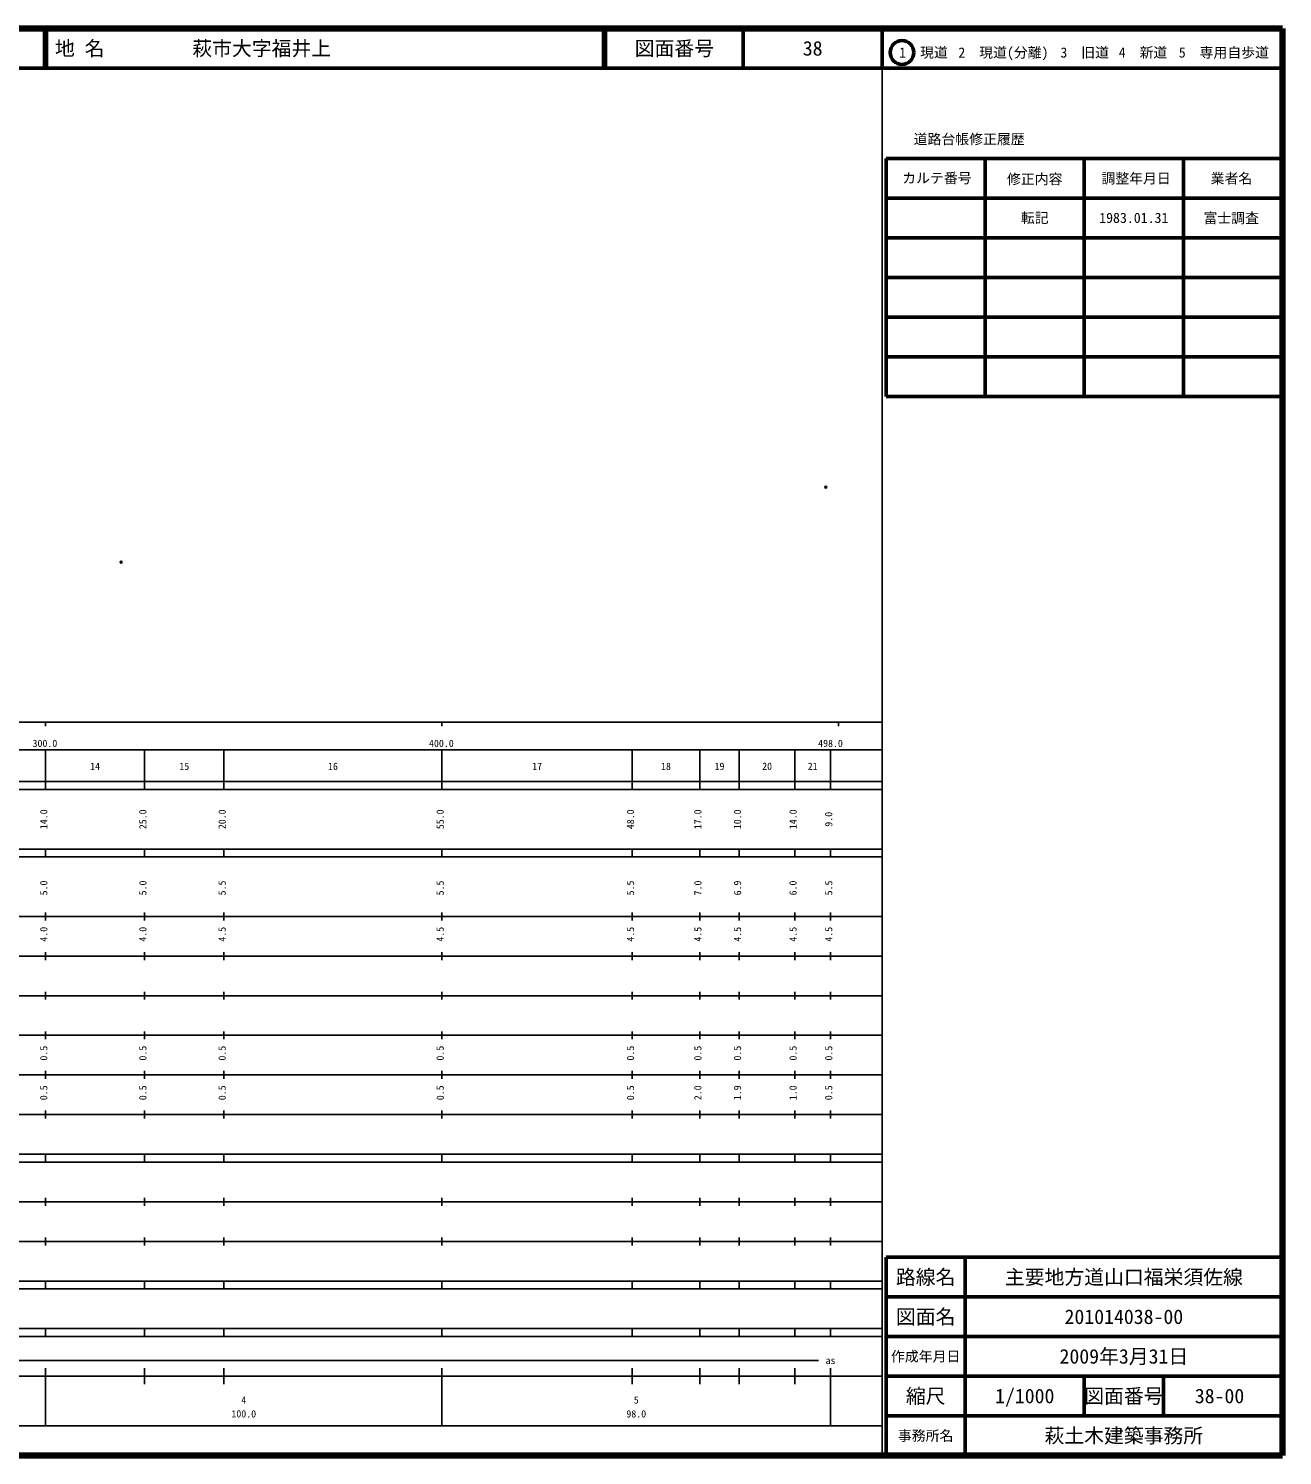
# Model space of a CAD drawing. Units: millimetres on the paper. Extents: x 40 to 680, y 20 to 380.
# Drawn here: x 363.7 to 680, y 20 to 380 of the extents above; entities that cross this region are included whole.
import ezdxf
from ezdxf.enums import TextEntityAlignment as Align

# ---------------------------------------------------------------- set-up
doc = ezdxf.new("R2010")
doc.units = ezdxf.units.MM
doc.header["$PDMODE"] = 32
doc.header["$PDSIZE"] = 0.5
doc.layers.add('M-OTRS', color=6, linetype='Continuous')
doc.layers.add('M-TTL-TXT', color=7, linetype='Continuous')
for name, color, linetype, lineweight in [('M-TTL', 2, 'Continuous', 140), ('M-TTL-BAND', 7, 'Continuous', 25), ('M-TTL-FRAM', 2, 'Continuous', 50), ('M-TTL-LINE', 7, 'Continuous', 50)]:
    doc.layers.add(name, color=color, linetype=linetype, lineweight=lineweight)
doc.styles.add('ＭＳ ゴシック', font='')
doc.styles.get('ＭＳ ゴシック').set_extended_font_data('MS Gothic')

msp = doc.modelspace()

# ---------------------------------------------------------------- linework, layer by layer
at = {"layer": 'M-OTRS'}
for p in [(564.809, 264.264), (387.054, 245.347)]:
    msp.add_point(p, dxfattribs=at)
at = {"layer": 'M-TTL'}
for p, q in [((680, 380), (40, 380)), ((680, 20), (680, 380)), ((40, 20), (680, 20))]:
    msp.add_line(p, q, dxfattribs=at)
at = {"layer": 'M-TTL-BAND'}
for p, q in [((579, 20), (579, 370)), ((40, 205), (579, 205)), ((368, 205), (368, 204)), ((468, 205), (468, 204)), ((568, 205), (568, 204)), ((68, 198), (579, 198)), ((368, 188), (368, 198)), ((393, 188), (393, 198)), ((413, 188), (413, 198)), ((468, 188), (468, 198)), ((516, 188), (516, 198)), ((533, 188), (533, 198)), ((543, 188), (543, 198)), ((557, 188), (557, 198)), ((566, 188), (566, 198)), ((40, 190), (579, 190)), ((40, 188), (579, 188)), ((40, 173), (579, 173)), ((368, 171), (368, 173)), ((393, 171), (393, 173)), ((413, 171), (413, 173)), ((468, 171), (468, 173)), ((516, 171), (516, 173)), ((533, 171), (533, 173)), ((543, 171), (543, 173)), ((557, 171), (557, 173)), ((566, 171), (566, 173)), ((40, 171), (579, 171)), ((40, 156), (579, 156)), ((368, 155), (368, 157)), ((393, 155), (393, 157)), ((413, 155), (413, 157)), ((468, 155), (468, 157)), ((516, 155), (516, 157)), ((533, 155), (533, 157)), ((543, 155), (543, 157)), ((557, 155), (557, 157)), ((566, 155), (566, 157)), ((46, 146), (579, 146)), ((368, 145), (368, 147)), ((393, 145), (393, 147)), ((413, 145), (413, 147)), ((468, 145), (468, 147)), ((516, 145), (516, 147)), ((533, 145), (533, 147)), ((543, 145), (543, 147)), ((557, 145), (557, 147)), ((566, 145), (566, 147)), ((368, 135), (368, 137)), ((393, 135), (393, 137)), ((413, 135), (413, 137)), ((468, 135), (468, 137)), ((516, 135), (516, 137)), ((533, 135), (533, 137)), ((543, 135), (543, 137)), ((557, 135), (557, 137)), ((566, 135), (566, 137)), ((52, 136), (579, 136)), ((46, 126), (579, 126)), ((368, 125), (368, 127)), ((393, 125), (393, 127)), ((413, 125), (413, 127)), ((468, 125), (468, 127)), ((516, 125), (516, 127)), ((533, 125), (533, 127)), ((543, 125), (543, 127)), ((557, 125), (557, 127)), ((566, 125), (566, 127)), ((52, 116), (579, 116)), ((368, 115), (368, 117)), ((393, 115), (393, 117)), ((413, 115), (413, 117)), ((468, 115), (468, 117)), ((516, 115), (516, 117)), ((533, 115), (533, 117)), ((543, 115), (543, 117)), ((557, 115), (557, 117)), ((566, 115), (566, 117)), ((46, 106), (579, 106)), ((368, 105), (368, 107)), ((393, 105), (393, 107)), ((413, 105), (413, 107)), ((468, 105), (468, 107)), ((516, 105), (516, 107)), ((533, 105), (533, 107)), ((543, 105), (543, 107)), ((557, 105), (557, 107)), ((566, 105), (566, 107)), ((40, 96), (579, 96)), ((40, 94), (579, 94)), ((368, 94), (368, 96)), ((393, 94), (393, 96)), ((413, 94), (413, 96)), ((468, 94), (468, 96)), ((516, 94), (516, 96)), ((533, 94), (533, 96)), ((543, 94), (543, 96)), ((557, 94), (557, 96)), ((566, 94), (566, 96)), ((49, 84), (579, 84)), ((368, 83), (368, 85)), ((393, 83), (393, 85)), ((413, 83), (413, 85)), ((468, 83), (468, 85)), ((516, 83), (516, 85)), ((533, 83), (533, 85)), ((543, 83), (543, 85)), ((557, 83), (557, 85)), ((566, 83), (566, 85)), ((40, 74), (579, 74)), ((368, 73), (368, 75)), ((393, 73), (393, 75)), ((413, 73), (413, 75)), ((468, 73), (468, 75)), ((516, 73), (516, 75)), ((533, 73), (533, 75)), ((543, 73), (543, 75)), ((557, 73), (557, 75)), ((566, 73), (566, 75)), ((40, 64), (579, 64)), ((40, 62), (579, 62)), ((368, 62), (368, 64)), ((393, 62), (393, 64)), ((413, 62), (413, 64)), ((468, 62), (468, 64)), ((516, 62), (516, 64)), ((533, 62), (533, 64)), ((543, 62), (543, 64)), ((557, 62), (557, 64)), ((566, 62), (566, 64)), ((40, 52), (579, 52)), ((368, 50), (368, 52)), ((393, 50), (393, 52)), ((413, 50), (413, 52)), ((468, 50), (468, 52)), ((516, 50), (516, 52)), ((533, 50), (533, 52)), ((543, 50), (543, 52)), ((557, 50), (557, 52)), ((566, 50), (566, 52)), ((40, 50), (579, 50)), ((71, 44), (563, 44)), ((40, 40), (579, 40)), ((368, 27.5), (368, 42)), ((393, 38), (393, 42)), ((413, 38), (413, 42)), ((468, 27.5), (468, 42)), ((516, 38), (516, 42)), ((533, 38), (533, 42)), ((543, 38), (543, 42)), ((557, 38), (557, 42)), ((566, 27.5), (566, 42)), ((68, 27.5), (579, 27.5))]:
    msp.add_line(p, q, dxfattribs=at)
at = {"layer": 'M-TTL-FRAM'}
for p, q in [((580, 347.197), (580, 287.197)), ((580, 347.197), (680, 347.197)), ((580, 287.197), (680, 287.197)), ((680, 70), (580, 70)), ((580, 70), (580, 20))]:
    msp.add_line(p, q, dxfattribs=at)
at = {"layer": 'M-TTL-LINE'}
for p, q in [((367.75, 380), (367.75, 370)), ((368.25, 380), (368.25, 370)), ((508.747, 380), (508.747, 370)), ((509.247, 380), (509.247, 370)), ((543.997, 380), (543.997, 370)), ((579, 380), (579, 370)), ((40, 370), (680, 370)), ((605, 347.197), (605, 287.197)), ((630, 347.197), (630, 287.197)), ((655, 347.197), (655, 287.197)), ((580, 337.197), (680, 337.197)), ((580, 327.197), (680, 327.197)), ((580, 317.197), (680, 317.197)), ((580, 307.197), (680, 307.197)), ((580, 297.197), (680, 297.197)), ((600, 70), (600, 20)), ((680, 60), (580, 60)), ((680, 50), (580, 50)), ((680, 40), (580, 40)), ((630, 40), (630, 30)), ((650, 40), (650, 30)), ((680, 30), (580, 30))]:
    msp.add_line(p, q, dxfattribs=at)
msp.add_circle((584.031, 373.958), 3, dxfattribs=at)

# ---------------------------------------------------------------- texts
at = {"layer": 'M-TTL-BAND', "style": 'ＭＳ ゴシック'}
for s, p in [('300.0', (367.844, 198.195)), ('400.0', (467.844, 198.195)), ('498.0', (566, 198.195)), ('14', (380.5, 192.405)), ('15', (403, 192.405)), ('16', (440.5, 192.405)), ('17', (492, 192.405)), ('18', (524.5, 192.405)), ('19', (538, 192.405)), ('20', (550, 192.405)), ('21', (561.5, 192.405)), ('as', (566, 42.5)), ('4', (418, 32.523)), ('5', (517, 32.523)), ('100.0', (418, 29.033)), ('98.0', (517, 29.033))]:
    msp.add_text(s, height=1.833, dxfattribs=at).set_placement(p, align=Align.BOTTOM_CENTER)
for s, p in [('14.0', (369, 180.5)), ('25.0', (394, 180.5)), ('20.0', (414, 180.5)), ('55.0', (469, 180.5)), ('48.0', (517, 180.5)), ('17.0', (534, 180.5)), ('10.0', (544, 180.5)), ('14.0', (558, 180.5)), ('9.0', (567, 180.5)), ('5.0', (369, 163.174)), ('5.0', (394, 163.174)), ('5.5', (414, 163.174)), ('5.5', (469, 163.174)), ('5.5', (517, 163.174)), ('7.0', (534, 163.174)), ('6.9', (544, 163.174)), ('6.0', (558, 163.174)), ('5.5', (567, 163.174)), ('4.0', (369, 151.5)), ('4.0', (394, 151.5)), ('4.5', (414, 151.5)), ('4.5', (469, 151.5)), ('4.5', (517, 151.5)), ('4.5', (534, 151.5)), ('4.5', (544, 151.5)), ('4.5', (558, 151.5)), ('4.5', (567, 151.5)), ('0.5', (369, 121.5)), ('0.5', (394, 121.5)), ('0.5', (414, 121.5)), ('0.5', (469, 121.5)), ('0.5', (517, 121.5)), ('0.5', (534, 121.5)), ('0.5', (544, 121.5)), ('0.5', (558, 121.5)), ('0.5', (567, 121.5)), ('0.5', (369, 111.5)), ('0.5', (394, 111.5)), ('0.5', (414, 111.5)), ('0.5', (469, 111.5)), ('0.5', (517, 111.5)), ('2.0', (534, 111.5)), ('1.9', (544, 111.5)), ('1.0', (558, 111.5)), ('0.5', (567, 111.5))]:
    msp.add_text(s, height=1.833, rotation=90, dxfattribs=at).set_placement(p, align=Align.BOTTOM_CENTER)
at = {"layer": 'M-TTL-TXT', "style": 'ＭＳ ゴシック'}
for s, p in [('地 名', (370.38, 375)), ('萩市大字福井上', (405.024, 375))]:
    msp.add_text(s, height=3.666, dxfattribs=at).set_placement(p, align=Align.MIDDLE_LEFT)
for s, height, p in [('図面番号', 3.666, (526.622, 375)), ('38', 3.666, (561.497, 375)), ('1\u3000現道', 2.566, (589.448, 373.958)), ('2\u3000現道(分離)', 2.566, (609.619, 373.958)), ('3\u3000旧道', 2.566, (630.121, 373.958)), ('4\u3000新道', 2.566, (644.824, 373.958)), ('5\u3000専用自歩道', 2.566, (665.228, 373.958)), ('道路台帳修正履歴', 2.566, (600.968, 352.113)), ('カルテ番号', 2.566, (592.839, 342.277)), ('修正内容', 2.566, (617.509, 342.023)), ('調整年月日', 2.566, (643.089, 342.197)), ('業者名', 2.566, (667.134, 342.197)), ('転記', 2.566, (617.5, 332.245)), ('1983.01.31', 2.566, (642.5, 332.245)), ('富士調査', 2.566, (667.077, 332.189)), ('路線名', 3.666, (590, 65)), ('路線名', 3.666, (590, 65)), ('主要地方道山口福栄須佐線', 3.666, (640, 65)), ('図面名', 3.666, (590, 55)), ('図面名', 3.666, (590, 55)), ('201014038-00', 3.666, (640, 55)), ('2009年3月31日', 3.666, (640, 45)), ('作成年月日', 2.566, (590, 45)), ('作成年月日', 2.566, (590, 45)), ('縮尺', 3.666, (590, 35)), ('縮尺', 3.666, (590, 35)), ('1/1000', 3.666, (615, 35)), ('図面番号', 3.666, (640, 35)), ('図面番号', 3.666, (640, 35)), ('38-00', 3.666, (664.125, 35)), ('事務所名', 2.566, (590, 25)), ('事務所名', 2.566, (590, 25)), ('萩土木建築事務所', 3.666, (640, 25))]:
    msp.add_text(s, height=height, dxfattribs=at).set_placement(p, align=Align.MIDDLE_CENTER)

doc.saveas('drawing.dxf')
